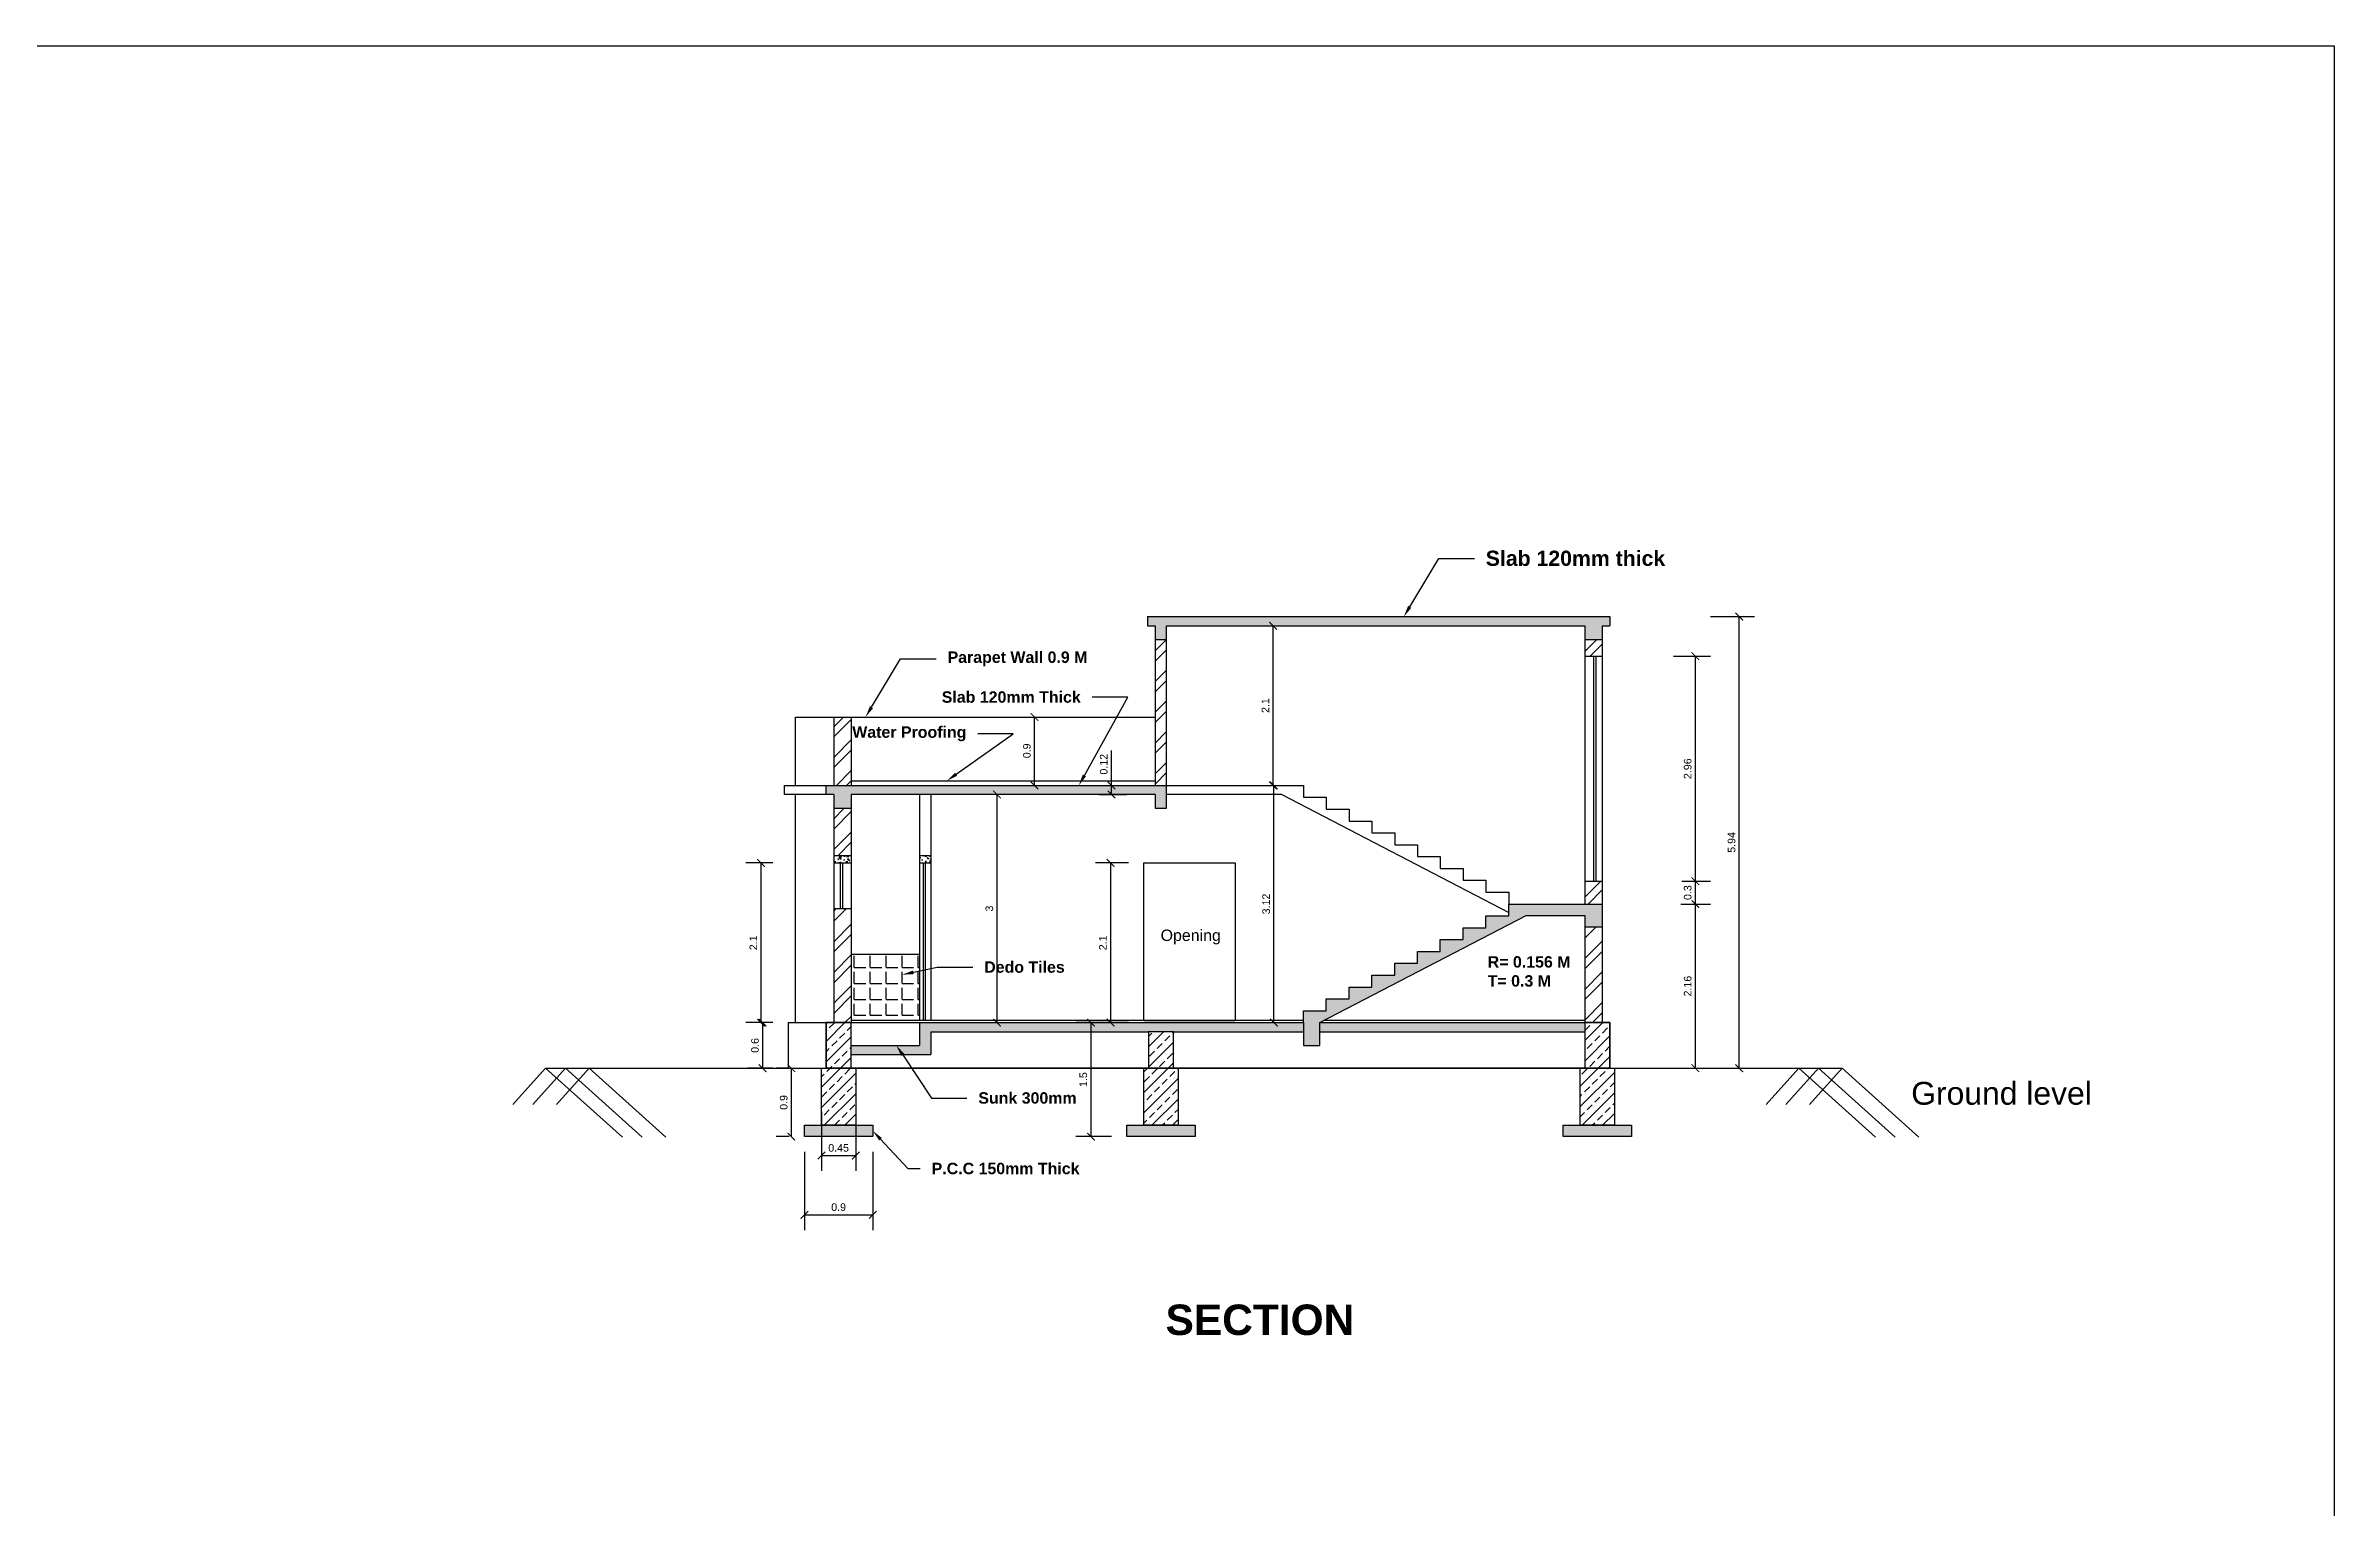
# Model space of a CAD drawing. Header units: metres. Extents: x 2284.8 to 2377.4, y 1186.1 to 1224.6.
# Drawn here: x 2314.95 to 2345.05, y 1205.36 to 1224.58 of the extents above; entities that cross this region are included whole.
import ezdxf
from ezdxf import colors
from ezdxf.entities.mleader import LeaderData, LeaderLine
from ezdxf.math import Vec2, Vec3

# ---------------------------------------------------------------- set-up
doc = ezdxf.new("R2010")
doc.units = ezdxf.units.M
doc.header["$LTSCALE"] = 0.03
doc.layers.add('WALL', color=7, linetype='Continuous', lineweight=30, plot=False)
doc.styles.get("Standard").update_dxf_attribs({"font": 'arial.ttf'})
doc.dimstyles.new('SECTIONf ISO-25', dxfattribs={"dimtxt": 0.1, "dimasz": 0.1, "dimexe": 0.2, "dimexo": 0.2, "dimgap": 0.05, "dimtad": 1, "dimzin": 9, "dimdsep": 46, "dimtxsty": 'Standard', "dimblk": 'ARCHTICK', "dimcen": 2.5, "dimclrd": 253, "dimclrt": 254, "dimadec": 0, "dimazin": 0, "dimtfac": 1, "dimtmove": 0, "dimatfit": 3, "dimfxl": 1, "dimarcsym": 0})

# ---------------------------------------------------------------- blocks, each defined once
blk = doc.blocks.new('_ArchTick')
at = {"color": 0, "linetype": 'ByBlock', "lineweight": 25, "const_width": 0.15}
blk.add_lwpolyline([(-0.5, -0.5), (0.5, 0.5)], dxfattribs=at)
blk = doc.blocks.new('*D11')
at = {"layer": 'Defpoints', "color": 0, "linetype": 'Continuous', "lineweight": 30, "transparency": 16777216}
for p in [(2327.18, 1215.752), (2327.957, 1215.752), (2327.18, 1214.852)]:
    blk.add_point(p, dxfattribs=at)
at = {"layer": 'WALL', "color": 0, "linetype": 'Continuous', "lineweight": -2, "transparency": 16777216}
for p, q in [((2327.38, 1215.752), (2328.157, 1215.752)), ((2327.38, 1214.852), (2328.157, 1214.852))]:
    blk.add_line(p, q, dxfattribs=at)
at = {"layer": 'WALL', "color": 253, "linetype": 'Continuous', "lineweight": -2, "transparency": 16777216}
blk.add_line((2327.957, 1214.852), (2327.957, 1215.752), dxfattribs=at)
at = {"layer": 'WALL', "color": 253, "linetype": 'Continuous', "lineweight": -2, "transparency": 16777216, "xscale": 0.1, "yscale": 0.1, "zscale": 0.1}
for p, rotation in [((2327.957, 1215.752), 90), ((2327.957, 1214.852), 270)]:
    blk.add_blockref('_ArchTick', p, dxfattribs=dict(at, rotation=rotation))
at = {"layer": 'WALL', "color": 254, "linetype": 'Continuous', "transparency": 16777216, "insert": (2327.856, 1215.307), "char_height": 0.1, "attachment_point": 5, "rotation": 90}
blk.add_mtext('0.9', dxfattribs=at)
blk = doc.blocks.new('*D12')
at = {"layer": 'Defpoints', "color": 0, "linetype": 'Continuous', "lineweight": 30, "transparency": 16777216}
for p in [(2327.464, 1214.732), (2327.464, 1214.732), (2327.464, 1211.732)]:
    blk.add_point(p, dxfattribs=at)
at = {"layer": 'WALL', "color": 253, "linetype": 'Continuous', "lineweight": -2, "transparency": 16777216}
blk.add_line((2327.464, 1211.732), (2327.464, 1214.732), dxfattribs=at)
at = {"layer": 'WALL', "color": 253, "linetype": 'Continuous', "lineweight": -2, "transparency": 16777216, "xscale": 0.1, "yscale": 0.1, "zscale": 0.1}
for p, rotation in [((2327.464, 1214.732), 90), ((2327.464, 1211.732), 270)]:
    blk.add_blockref('_ArchTick', p, dxfattribs=dict(at, rotation=rotation))
at = {"layer": 'WALL', "color": 254, "linetype": 'Continuous', "transparency": 16777216, "insert": (2327.363, 1213.232), "char_height": 0.1, "attachment_point": 5, "rotation": 90}
blk.add_mtext('3', dxfattribs=at)
blk = doc.blocks.new('*D13')
at = {"layer": 'Defpoints', "color": 0, "linetype": 'Continuous', "lineweight": 30, "transparency": 16777216}
for p in [(2331.105, 1214.852), (2331.105, 1214.852), (2331.105, 1211.732)]:
    blk.add_point(p, dxfattribs=at)
at = {"layer": 'WALL', "color": 253, "linetype": 'Continuous', "lineweight": -2, "transparency": 16777216}
blk.add_line((2331.105, 1211.732), (2331.105, 1214.852), dxfattribs=at)
at = {"layer": 'WALL', "color": 253, "linetype": 'Continuous', "lineweight": -2, "transparency": 16777216, "xscale": 0.1, "yscale": 0.1, "zscale": 0.1}
for p, rotation in [((2331.105, 1214.852), 90), ((2331.105, 1211.732), 270)]:
    blk.add_blockref('_ArchTick', p, dxfattribs=dict(at, rotation=rotation))
at = {"layer": 'WALL', "color": 254, "linetype": 'Continuous', "transparency": 16777216, "insert": (2331.004, 1213.292), "char_height": 0.1, "attachment_point": 5, "rotation": 90}
blk.add_mtext('3.12', dxfattribs=at)
blk = doc.blocks.new('*D14')
at = {"layer": 'Defpoints', "color": 0, "linetype": 'Continuous', "lineweight": 30, "transparency": 16777216}
for p in [(2328.605, 1214.852), (2328.605, 1214.732), (2328.969, 1214.852)]:
    blk.add_point(p, dxfattribs=at)
at = {"layer": 'WALL', "color": 253, "linetype": 'Continuous', "lineweight": -2, "transparency": 16777216}
for p, q in [((2328.969, 1214.852), (2328.969, 1215.311)), ((2328.969, 1214.732), (2328.969, 1214.852))]:
    blk.add_line(p, q, dxfattribs=at)
at = {"layer": 'WALL', "color": 0, "linetype": 'Continuous', "lineweight": -2, "transparency": 16777216}
for p, q in [((2328.805, 1214.852), (2329.169, 1214.852)), ((2328.805, 1214.732), (2329.169, 1214.732))]:
    blk.add_line(p, q, dxfattribs=at)
at = {"layer": 'WALL', "color": 253, "linetype": 'Continuous', "lineweight": -2, "transparency": 16777216, "xscale": 0.1, "yscale": 0.1, "zscale": 0.1}
for p, rotation in [((2328.969, 1214.852), 90), ((2328.969, 1214.732), 270)]:
    blk.add_blockref('_ArchTick', p, dxfattribs=dict(at, rotation=rotation))
at = {"layer": 'WALL', "color": 254, "linetype": 'Continuous', "transparency": 16777216, "insert": (2328.868, 1215.131), "char_height": 0.1, "attachment_point": 5, "rotation": 90}
blk.add_mtext('0.12', dxfattribs=at)
blk = doc.blocks.new('*D15')
at = {"layer": 'Defpoints', "color": 0, "linetype": 'Continuous', "lineweight": 30, "transparency": 16777216}
for p in [(2324.381, 1211.732), (2324.715, 1211.732), (2324.715, 1211.132)]:
    blk.add_point(p, dxfattribs=at)
at = {"layer": 'WALL', "color": 0, "linetype": 'Continuous', "lineweight": -2, "transparency": 16777216}
for p, q in [((2324.515, 1211.732), (2324.181, 1211.732)), ((2324.515, 1211.132), (2324.181, 1211.132))]:
    blk.add_line(p, q, dxfattribs=at)
at = {"layer": 'WALL', "color": 253, "linetype": 'Continuous', "lineweight": -2, "transparency": 16777216}
blk.add_line((2324.381, 1211.132), (2324.381, 1211.732), dxfattribs=at)
at = {"layer": 'WALL', "color": 253, "linetype": 'Continuous', "lineweight": -2, "transparency": 16777216, "xscale": 0.1, "yscale": 0.1, "zscale": 0.1}
for p, rotation in [((2324.381, 1211.732), 90), ((2324.381, 1211.132), 270)]:
    blk.add_blockref('_ArchTick', p, dxfattribs=dict(at, rotation=rotation))
at = {"layer": 'WALL', "color": 254, "linetype": 'Continuous', "transparency": 16777216, "insert": (2324.28, 1211.432), "char_height": 0.1, "attachment_point": 5, "rotation": 90}
blk.add_mtext('0.6', dxfattribs=at)
blk = doc.blocks.new('*D16')
at = {"layer": 'Defpoints', "color": 0, "linetype": 'Continuous', "lineweight": 30, "transparency": 16777216}
for p in [(2324.759, 1211.132), (2324.93, 1211.132), (2324.93, 1210.232)]:
    blk.add_point(p, dxfattribs=at)
at = {"layer": 'WALL', "color": 0, "linetype": 'Continuous', "lineweight": -2, "transparency": 16777216}
for p, q in [((2324.73, 1211.132), (2324.559, 1211.132)), ((2324.73, 1210.232), (2324.559, 1210.232))]:
    blk.add_line(p, q, dxfattribs=at)
at = {"layer": 'WALL', "color": 253, "linetype": 'Continuous', "lineweight": -2, "transparency": 16777216}
blk.add_line((2324.759, 1210.232), (2324.759, 1211.132), dxfattribs=at)
at = {"layer": 'WALL', "color": 253, "linetype": 'Continuous', "lineweight": -2, "transparency": 16777216, "xscale": 0.1, "yscale": 0.1, "zscale": 0.1}
for p, rotation in [((2324.759, 1211.132), 90), ((2324.759, 1210.232), 270)]:
    blk.add_blockref('_ArchTick', p, dxfattribs=dict(at, rotation=rotation))
at = {"layer": 'WALL', "color": 254, "linetype": 'Continuous', "transparency": 16777216, "insert": (2324.658, 1210.682), "char_height": 0.1, "attachment_point": 5, "rotation": 90}
blk.add_mtext('0.9', dxfattribs=at)
blk = doc.blocks.new('*D17')
at = {"layer": 'Defpoints', "color": 0, "linetype": 'Continuous', "lineweight": 30, "transparency": 16777216}
for p in [(2324.93, 1210.232), (2325.83, 1210.232), (2325.83, 1209.203)]:
    blk.add_point(p, dxfattribs=at)
at = {"layer": 'WALL', "color": 0, "linetype": 'Continuous', "lineweight": -2, "transparency": 16777216}
for p, q in [((2324.93, 1210.032), (2324.93, 1209.003)), ((2325.83, 1210.032), (2325.83, 1209.003))]:
    blk.add_line(p, q, dxfattribs=at)
at = {"layer": 'WALL', "color": 253, "linetype": 'Continuous', "lineweight": -2, "transparency": 16777216}
blk.add_line((2324.93, 1209.203), (2325.83, 1209.203), dxfattribs=at)
at = {"layer": 'WALL', "color": 253, "linetype": 'Continuous', "lineweight": -2, "transparency": 16777216, "xscale": 0.1, "yscale": 0.1, "zscale": 0.1, "rotation": 180}
blk.add_blockref('_ArchTick', (2324.93, 1209.203), dxfattribs=at)
at = {"layer": 'WALL', "color": 253, "linetype": 'Continuous', "lineweight": -2, "transparency": 16777216, "xscale": 0.1, "yscale": 0.1, "zscale": 0.1}
blk.add_blockref('_ArchTick', (2325.83, 1209.203), dxfattribs=at)
at = {"layer": 'WALL', "color": 254, "linetype": 'Continuous', "transparency": 16777216, "insert": (2325.38, 1209.304), "char_height": 0.1, "attachment_point": 5}
blk.add_mtext('0.9', dxfattribs=at)
blk = doc.blocks.new('*D18')
at = {"color": 0, "linetype": 'Continuous', "lineweight": -2, "transparency": 16777216}
for p, q in [((2325.155, 1210.557), (2325.155, 1209.783)), ((2325.605, 1210.557), (2325.605, 1209.783))]:
    blk.add_line(p, q, dxfattribs=at)
at = {"color": 253, "linetype": 'Continuous', "lineweight": -2, "transparency": 16777216}
blk.add_line((2325.155, 1209.983), (2325.605, 1209.983), dxfattribs=at)
at = {"layer": 'Defpoints', "color": 0, "linetype": 'Continuous', "lineweight": 30, "transparency": 16777216}
for p in [(2325.155, 1210.757), (2325.605, 1210.757), (2325.605, 1209.983)]:
    blk.add_point(p, dxfattribs=at)
at = {"color": 253, "linetype": 'Continuous', "lineweight": -2, "transparency": 16777216, "xscale": 0.1, "yscale": 0.1, "zscale": 0.1, "rotation": 180}
blk.add_blockref('_ArchTick', (2325.155, 1209.983), dxfattribs=at)
at = {"color": 253, "linetype": 'Continuous', "lineweight": -2, "transparency": 16777216, "xscale": 0.1, "yscale": 0.1, "zscale": 0.1}
blk.add_blockref('_ArchTick', (2325.605, 1209.983), dxfattribs=at)
at = {"color": 254, "linetype": 'Continuous', "lineweight": -2, "transparency": 16777216, "insert": (2325.38, 1210.084), "char_height": 0.1, "attachment_point": 5}
blk.add_mtext('0.45', dxfattribs=at)
blk = doc.blocks.new('*D19')
at = {"color": 0, "linetype": 'Continuous', "lineweight": -2, "transparency": 16777216}
for p, q in [((2324.515, 1213.832), (2324.159, 1213.832)), ((2324.515, 1211.732), (2324.159, 1211.732))]:
    blk.add_line(p, q, dxfattribs=at)
at = {"color": 253, "linetype": 'Continuous', "lineweight": -2, "transparency": 16777216}
blk.add_line((2324.359, 1211.732), (2324.359, 1213.832), dxfattribs=at)
at = {"layer": 'Defpoints', "color": 0, "linetype": 'Continuous', "lineweight": 30, "transparency": 16777216}
for p in [(2324.359, 1213.832), (2324.715, 1213.832), (2324.715, 1211.732)]:
    blk.add_point(p, dxfattribs=at)
at = {"color": 253, "linetype": 'Continuous', "lineweight": -2, "transparency": 16777216, "xscale": 0.1, "yscale": 0.1, "zscale": 0.1}
for p, rotation in [((2324.359, 1213.832), 90), ((2324.359, 1211.732), 270)]:
    blk.add_blockref('_ArchTick', p, dxfattribs=dict(at, rotation=rotation))
at = {"color": 254, "linetype": 'Continuous', "lineweight": -2, "transparency": 16777216, "insert": (2324.258, 1212.782), "char_height": 0.1, "attachment_point": 5, "rotation": 90}
blk.add_mtext('2.1', dxfattribs=at)
blk = doc.blocks.new('*D20')
at = {"color": 0, "linetype": 'Continuous', "lineweight": -2, "transparency": 16777216}
for p, q in [((2330.795, 1216.952), (2331.295, 1216.952)), ((2330.795, 1214.852), (2331.295, 1214.852))]:
    blk.add_line(p, q, dxfattribs=at)
at = {"color": 253, "linetype": 'Continuous', "lineweight": -2, "transparency": 16777216}
blk.add_line((2331.095, 1214.852), (2331.095, 1216.952), dxfattribs=at)
at = {"layer": 'Defpoints', "color": 0, "linetype": 'Continuous', "lineweight": 30, "transparency": 16777216}
for p in [(2330.595, 1216.952), (2331.095, 1216.952), (2330.595, 1214.852)]:
    blk.add_point(p, dxfattribs=at)
at = {"color": 253, "linetype": 'Continuous', "lineweight": -2, "transparency": 16777216, "xscale": 0.1, "yscale": 0.1, "zscale": 0.1}
for p, rotation in [((2331.095, 1216.952), 90), ((2331.095, 1214.852), 270)]:
    blk.add_blockref('_ArchTick', p, dxfattribs=dict(at, rotation=rotation))
at = {"color": 254, "linetype": 'Continuous', "lineweight": 30, "transparency": 16777216, "insert": (2330.995, 1215.902), "char_height": 0.1, "attachment_point": 5, "rotation": 90}
blk.add_mtext('2.1', dxfattribs=at)
blk = doc.blocks.new('*D21')
at = {"color": 0, "linetype": 'Continuous', "lineweight": -2, "transparency": 16777216}
for p, q in [((2329.195, 1213.832), (2328.757, 1213.832)), ((2329.195, 1211.732), (2328.757, 1211.732))]:
    blk.add_line(p, q, dxfattribs=at)
at = {"color": 253, "linetype": 'Continuous', "lineweight": -2, "transparency": 16777216}
blk.add_line((2328.957, 1213.832), (2328.957, 1211.732), dxfattribs=at)
at = {"layer": 'Defpoints', "color": 0, "linetype": 'Continuous', "lineweight": 30, "transparency": 16777216}
for p in [(2329.395, 1213.832), (2328.957, 1211.732), (2329.395, 1211.732)]:
    blk.add_point(p, dxfattribs=at)
at = {"color": 253, "linetype": 'Continuous', "lineweight": -2, "transparency": 16777216, "xscale": 0.1, "yscale": 0.1, "zscale": 0.1}
for p, rotation in [((2328.957, 1213.832), 90), ((2328.957, 1211.732), 270)]:
    blk.add_blockref('_ArchTick', p, dxfattribs=dict(at, rotation=rotation))
at = {"color": 254, "linetype": 'Continuous', "lineweight": 30, "transparency": 16777216, "insert": (2328.856, 1212.782), "char_height": 0.1, "attachment_point": 5, "rotation": 90}
blk.add_mtext('2.1', dxfattribs=at)
blk = doc.blocks.new('*D22')
at = {"color": 0, "linetype": 'Continuous', "lineweight": -2, "transparency": 16777216}
for p, q in [((2328.97, 1211.732), (2328.5, 1211.732)), ((2328.97, 1210.232), (2328.5, 1210.232))]:
    blk.add_line(p, q, dxfattribs=at)
at = {"color": 253, "linetype": 'Continuous', "lineweight": -2, "transparency": 16777216}
blk.add_line((2328.7, 1210.232), (2328.7, 1211.732), dxfattribs=at)
at = {"layer": 'Defpoints', "color": 0, "linetype": 'Continuous', "lineweight": 30, "transparency": 16777216}
for p in [(2328.7, 1211.732), (2329.17, 1211.732), (2329.17, 1210.232)]:
    blk.add_point(p, dxfattribs=at)
at = {"color": 253, "linetype": 'Continuous', "lineweight": -2, "transparency": 16777216, "xscale": 0.1, "yscale": 0.1, "zscale": 0.1}
for p, rotation in [((2328.7, 1211.732), 90), ((2328.7, 1210.232), 270)]:
    blk.add_blockref('_ArchTick', p, dxfattribs=dict(at, rotation=rotation))
at = {"color": 254, "linetype": 'Continuous', "lineweight": 30, "transparency": 16777216, "insert": (2328.599, 1210.982), "char_height": 0.1, "attachment_point": 5, "rotation": 90}
blk.add_mtext('1.5', dxfattribs=at)
blk = doc.blocks.new('*D23')
at = {"color": 0, "linetype": 'Continuous', "lineweight": -2, "transparency": 16777216}
for p, q in [((2336.46, 1213.292), (2336.85, 1213.292)), ((2336.46, 1211.132), (2336.85, 1211.132))]:
    blk.add_line(p, q, dxfattribs=at)
at = {"color": 253, "linetype": 'Continuous', "lineweight": -2, "transparency": 16777216}
blk.add_line((2336.65, 1211.132), (2336.65, 1213.292), dxfattribs=at)
at = {"layer": 'Defpoints', "color": 0, "linetype": 'Continuous', "lineweight": 30, "transparency": 16777216}
for p in [(2336.26, 1213.292), (2336.65, 1213.292), (2336.26, 1211.132)]:
    blk.add_point(p, dxfattribs=at)
at = {"color": 253, "linetype": 'Continuous', "lineweight": -2, "transparency": 16777216, "xscale": 0.1, "yscale": 0.1, "zscale": 0.1}
for p, rotation in [((2336.65, 1213.292), 90), ((2336.65, 1211.132), 270)]:
    blk.add_blockref('_ArchTick', p, dxfattribs=dict(at, rotation=rotation))
at = {"color": 254, "linetype": 'Continuous', "lineweight": 30, "transparency": 16777216, "insert": (2336.549, 1212.212), "char_height": 0.1, "attachment_point": 5, "rotation": 90}
blk.add_mtext('2.16', dxfattribs=at)
blk = doc.blocks.new('*D24')
at = {"color": 0, "linetype": 'Continuous', "lineweight": -2, "transparency": 16777216}
for p, q in [((2336.85, 1217.072), (2337.427, 1217.072)), ((2336.85, 1211.132), (2337.427, 1211.132))]:
    blk.add_line(p, q, dxfattribs=at)
at = {"color": 253, "linetype": 'Continuous', "lineweight": -2, "transparency": 16777216}
blk.add_line((2337.227, 1211.132), (2337.227, 1217.072), dxfattribs=at)
at = {"layer": 'Defpoints', "color": 0, "linetype": 'Continuous', "lineweight": 30, "transparency": 16777216}
for p in [(2336.65, 1217.072), (2337.227, 1217.072), (2336.65, 1211.132)]:
    blk.add_point(p, dxfattribs=at)
at = {"color": 253, "linetype": 'Continuous', "lineweight": -2, "transparency": 16777216, "xscale": 0.1, "yscale": 0.1, "zscale": 0.1}
for p, rotation in [((2337.227, 1217.072), 90), ((2337.227, 1211.132), 270)]:
    blk.add_blockref('_ArchTick', p, dxfattribs=dict(at, rotation=rotation))
at = {"color": 254, "linetype": 'Continuous', "lineweight": 30, "transparency": 16777216, "insert": (2337.126, 1214.102), "char_height": 0.1, "attachment_point": 5, "rotation": 90}
blk.add_mtext('5.94', dxfattribs=at)
blk = doc.blocks.new('*D25')
at = {"color": 253, "linetype": 'Continuous', "lineweight": -2, "transparency": 16777216}
blk.add_line((2336.65, 1213.292), (2336.65, 1213.592), dxfattribs=at)
at = {"color": 0, "linetype": 'Continuous', "lineweight": -2, "transparency": 16777216}
for p, q in [((2336.837, 1213.592), (2336.85, 1213.592)), ((2336.46, 1213.292), (2336.85, 1213.292))]:
    blk.add_line(p, q, dxfattribs=at)
at = {"layer": 'Defpoints', "color": 0, "linetype": 'Continuous', "lineweight": 30, "transparency": 16777216}
for p in [(2336.637, 1213.592), (2336.65, 1213.592), (2336.26, 1213.292)]:
    blk.add_point(p, dxfattribs=at)
at = {"color": 253, "linetype": 'Continuous', "lineweight": -2, "transparency": 16777216, "xscale": 0.1, "yscale": 0.1, "zscale": 0.1}
for p, rotation in [((2336.65, 1213.592), 90), ((2336.65, 1213.292), 270)]:
    blk.add_blockref('_ArchTick', p, dxfattribs=dict(at, rotation=rotation))
at = {"color": 254, "linetype": 'Continuous', "lineweight": 30, "transparency": 16777216, "insert": (2336.549, 1213.442), "char_height": 0.1, "attachment_point": 5, "rotation": 90}
blk.add_mtext('0.3', dxfattribs=at)
blk = doc.blocks.new('*D26')
at = {"color": 0, "linetype": 'Continuous', "lineweight": -2, "transparency": 16777216}
for p, q in [((2336.362, 1216.552), (2336.85, 1216.552)), ((2336.472, 1213.592), (2336.85, 1213.592))]:
    blk.add_line(p, q, dxfattribs=at)
at = {"color": 253, "linetype": 'Continuous', "lineweight": -2, "transparency": 16777216}
blk.add_line((2336.65, 1213.592), (2336.65, 1216.552), dxfattribs=at)
at = {"layer": 'Defpoints', "color": 0, "linetype": 'Continuous', "lineweight": 30, "transparency": 16777216}
for p in [(2336.162, 1216.552), (2336.65, 1216.552), (2336.272, 1213.592)]:
    blk.add_point(p, dxfattribs=at)
at = {"color": 253, "linetype": 'Continuous', "lineweight": -2, "transparency": 16777216, "xscale": 0.1, "yscale": 0.1, "zscale": 0.1}
for p, rotation in [((2336.65, 1216.552), 90), ((2336.65, 1213.592), 270)]:
    blk.add_blockref('_ArchTick', p, dxfattribs=dict(at, rotation=rotation))
at = {"color": 254, "linetype": 'Continuous', "lineweight": 30, "transparency": 16777216, "insert": (2336.549, 1215.072), "char_height": 0.1, "attachment_point": 5, "rotation": 90}
blk.add_mtext('2.96', dxfattribs=at)

msp = doc.modelspace()

# ---------------------------------------------------------------- hatches: boundary and pattern name
at = {"layer": 'WALL', "linetype": 'Continuous'}
h = msp.add_hatch(dxfattribs=at)
h.set_pattern_fill('AR-CONC', scale=0.0009)
h.paths.add_polyline_path([(2325.83, 1210.382), (2324.93, 1210.382), (2324.93, 1210.232), (2325.83, 1210.232)])
h.paths.add_polyline_path([(2330.07, 1210.382), (2329.17, 1210.382), (2329.17, 1210.232), (2330.07, 1210.232)])
h.paths.add_polyline_path([(2335.81, 1210.382), (2334.91, 1210.382), (2334.91, 1210.232), (2335.81, 1210.232)])
h.paths.add_polyline_path([(2335.425, 1213.292), (2335.195, 1213.292), (2335.195, 1212.992), (2335.425, 1212.992)])
h.paths.add_polyline_path([(2335.525, 1217.072), (2329.445, 1217.072), (2329.445, 1216.952), (2329.545, 1216.952), (2329.545, 1216.772), (2329.695, 1216.772), (2329.695, 1216.952), (2335.195, 1216.952), (2335.195, 1216.772), (2335.425, 1216.772), (2335.425, 1216.952), (2335.525, 1216.952)])
h.paths.add_polyline_path([(2329.695, 1214.852), (2325.215, 1214.852), (2325.215, 1214.732), (2325.315, 1214.732), (2325.315, 1214.552), (2325.545, 1214.552), (2325.545, 1214.732), (2329.545, 1214.732), (2329.545, 1214.552), (2329.695, 1214.552), (2329.695, 1214.732)])
h.paths.add_polyline_path([(2331.495, 1211.732), (2326.445, 1211.732), (2326.445, 1211.432), (2325.545, 1211.432), (2325.545, 1211.312), (2326.595, 1211.312), (2326.595, 1211.612), (2329.455, 1211.612), (2329.785, 1211.612), (2331.495, 1211.612)])
h.paths.add_polyline_path([(2335.195, 1211.732), (2331.712, 1211.732), (2331.712, 1211.612), (2335.195, 1211.612)], flags=17)
h.paths.add_polyline_path([(2331.712, 1211.732), (2334.423, 1213.142), (2335.195, 1213.142), (2335.195, 1213.292), (2334.195, 1213.292), (2334.195, 1213.136), (2333.895, 1213.136), (2333.895, 1212.98), (2333.595, 1212.98), (2333.595, 1212.824), (2333.295, 1212.824), (2333.295, 1212.668), (2332.995, 1212.668), (2332.995, 1212.512), (2332.695, 1212.512), (2332.695, 1212.356), (2332.395, 1212.356), (2332.395, 1212.2), (2332.095, 1212.2), (2332.095, 1212.044), (2331.795, 1212.044), (2331.795, 1211.888), (2331.495, 1211.888), (2331.495, 1211.732), (2331.495, 1211.612), (2331.495, 1211.432), (2331.712, 1211.432)])
at = {"layer": 'WALL', "linetype": 'Continuous', "true_color": 0x939598}
h = msp.add_hatch(dxfattribs=at)
h.set_pattern_fill('ANSI32', color=252, scale=0.03)
h.paths.add_polyline_path([(2325.545, 1214.552), (2325.315, 1214.552), (2325.315, 1213.932), (2325.545, 1213.932)])
h.paths.add_polyline_path([(2325.545, 1213.232), (2325.315, 1213.232), (2325.315, 1211.732), (2325.545, 1211.732)])
h.paths.add_polyline_path([(2335.425, 1216.772), (2335.195, 1216.772), (2335.195, 1216.552), (2335.425, 1216.552)])
h.paths.add_polyline_path([(2335.425, 1213.592), (2335.195, 1213.592), (2335.195, 1213.292), (2335.425, 1213.292)])
h.paths.add_polyline_path([(2335.425, 1212.992), (2335.195, 1212.992), (2335.195, 1211.732), (2335.425, 1211.732)])
h.paths.add_polyline_path([(2325.545, 1215.752), (2325.315, 1215.752), (2325.315, 1214.852), (2325.545, 1214.852)])
h.paths.add_polyline_path([(2329.695, 1216.772), (2329.545, 1216.772), (2329.545, 1214.852), (2329.695, 1214.852)])
at = {"layer": 'WALL', "linetype": 'Continuous'}
h = msp.add_hatch(dxfattribs=at)
h.set_pattern_fill('AR-CONC', scale=0.0008)
h.paths.add_polyline_path([(2326.595, 1213.932), (2326.445, 1213.932), (2326.445, 1213.832), (2326.595, 1213.832)])
h.paths.add_polyline_path([(2325.545, 1213.932), (2325.315, 1213.932), (2325.315, 1213.832), (2325.545, 1213.832)])
at = {"layer": 'WALL', "linetype": 'Continuous', "true_color": 0xf8d731}
h = msp.add_hatch(dxfattribs=at)
h.set_pattern_fill('ANGLE', color=40, scale=0.03)
h.set_pattern_definition([(0, (0, 0), (0, 0.20955), [0.1524, -0.05715]), (90, (0, 0), (-0.20955, 1e-17), [0.1524, -0.05715])])
h.paths.add_polyline_path([(2326.445, 1212.632), (2325.545, 1212.632), (2325.545, 1211.762), (2326.445, 1211.762)])
at = {"layer": 'WALL', "linetype": 'Continuous'}
h = msp.add_hatch(dxfattribs=at)
h.set_pattern_fill('ANSI33', color=256, scale=0.03)
h.paths.add_polyline_path([(2325.545, 1211.732), (2325.215, 1211.732), (2325.215, 1211.132), (2325.545, 1211.132)])
h.paths.add_polyline_path([(2325.605, 1211.132), (2325.155, 1211.132), (2325.155, 1210.382), (2325.605, 1210.382)])
h.paths.add_polyline_path([(2329.845, 1211.132), (2329.395, 1211.132), (2329.395, 1210.382), (2329.845, 1210.382)])
h.paths.add_polyline_path([(2329.785, 1211.612), (2329.455, 1211.612), (2329.455, 1211.132), (2329.785, 1211.132)])
h.paths.add_polyline_path([(2335.585, 1211.132), (2335.135, 1211.132), (2335.135, 1210.382), (2335.585, 1210.382)])
h.paths.add_polyline_path([(2335.525, 1211.732), (2335.195, 1211.732), (2335.195, 1211.132), (2335.525, 1211.132)])

# ---------------------------------------------------------------- linework, layer by layer
at = {"color": 143, "linetype": 'Continuous', "true_color": 0x7aafdf}
for p, q in [((2335.195, 1216.552), (2335.425, 1216.552)), ((2335.195, 1213.592), (2335.425, 1213.592))]:
    msp.add_line(p, q, dxfattribs=at)
at = {"color": 3, "linetype": 'Continuous'}
for p, q in [((2331.209, 1214.732), (2334.195, 1213.179)), ((2334.195, 1213.448), (2334.195, 1213.292)), ((2334.195, 1213.136), (2334.195, 1213.292)), ((2334.195, 1213.292), (2335.425, 1213.292)), ((2334.195, 1213.292), (2335.425, 1213.292)), ((2331.712, 1211.732), (2334.423, 1213.142)), ((2334.423, 1213.142), (2335.195, 1213.142)), ((2335.195, 1212.992), (2335.425, 1212.992)), ((2331.495, 1211.732), (2331.495, 1211.432)), ((2331.712, 1211.432), (2331.712, 1211.732)), ((2331.495, 1211.432), (2331.712, 1211.432))]:
    msp.add_line(p, q, dxfattribs=at)
at = {"linetype": 'Continuous'}
for p, q in [((2321.526, 1211.132), (2321.096, 1210.654)), ((2321.787, 1211.132), (2321.357, 1210.654)), ((2321.526, 1211.132), (2322.535, 1210.225)), ((2322.1, 1211.132), (2321.669, 1210.654)), ((2321.787, 1211.132), (2322.795, 1210.225)), ((2322.1, 1211.132), (2323.108, 1210.225)), ((2338.009, 1211.132), (2337.579, 1210.654)), ((2338.27, 1211.132), (2337.84, 1210.654)), ((2338.009, 1211.132), (2339.018, 1210.225)), ((2338.583, 1211.132), (2338.152, 1210.654)), ((2338.27, 1211.132), (2339.278, 1210.225)), ((2338.583, 1211.132), (2339.591, 1210.225))]:
    msp.add_line(p, q, dxfattribs=at)
at = {"color": 7, "linetype": 'Continuous', "lineweight": 25, "true_color": 0xffffff}
msp.add_line((2321.526, 1211.132), (2338.583, 1211.132), dxfattribs=at)
at = {"color": 7, "linetype": 'Continuous', "true_color": 0xffffff}
msp.add_lwpolyline([(2284.848, 1224.582), (2345.054, 1224.582), (2345.054, 1186.132), (2284.848, 1186.132)], close=True, dxfattribs=at)
at = {"color": 3, "linetype": 'Continuous'}
for points in [[(2331.495, 1214.852), (2331.495, 1214.696), (2331.795, 1214.696)], [(2331.795, 1214.696), (2331.795, 1214.54), (2332.095, 1214.54)], [(2332.095, 1214.54), (2332.095, 1214.384), (2332.395, 1214.384)], [(2332.395, 1214.384), (2332.395, 1214.228), (2332.695, 1214.228)], [(2332.695, 1214.228), (2332.695, 1214.072), (2332.995, 1214.072)], [(2332.995, 1214.072), (2332.995, 1213.916), (2333.295, 1213.916)], [(2333.295, 1213.916), (2333.295, 1213.76), (2333.595, 1213.76)], [(2333.595, 1213.76), (2333.595, 1213.604), (2333.895, 1213.604)], [(2333.895, 1213.604), (2333.895, 1213.448), (2334.195, 1213.448)], [(2333.595, 1212.824), (2333.595, 1212.98), (2333.895, 1212.98)], [(2333.895, 1212.98), (2333.895, 1213.136), (2334.195, 1213.136)], [(2332.995, 1212.512), (2332.995, 1212.668), (2333.295, 1212.668)], [(2333.295, 1212.668), (2333.295, 1212.824), (2333.595, 1212.824)], [(2332.395, 1212.2), (2332.395, 1212.356), (2332.695, 1212.356)], [(2332.695, 1212.356), (2332.695, 1212.512), (2332.995, 1212.512)], [(2331.795, 1211.888), (2331.795, 1212.044), (2332.095, 1212.044)], [(2332.095, 1212.044), (2332.095, 1212.2), (2332.395, 1212.2)], [(2331.495, 1211.732), (2331.495, 1211.888), (2331.795, 1211.888)]]:
    msp.add_lwpolyline(points, dxfattribs=at)
at = {"layer": 'Defpoints', "color": 143, "linetype": 'Continuous', "true_color": 0x7aafdf}
for p, q in [((2335.31, 1216.552), (2335.31, 1213.592)), ((2335.34, 1216.552), (2335.34, 1213.592))]:
    msp.add_line(p, q, dxfattribs=at)
at = {"layer": 'WALL', "linetype": 'Continuous'}
for p, q in [((2329.445, 1217.072), (2335.525, 1217.072)), ((2329.445, 1217.072), (2329.445, 1216.952)), ((2335.525, 1217.072), (2335.525, 1216.952)), ((2329.445, 1216.952), (2329.545, 1216.952)), ((2329.545, 1216.952), (2329.545, 1214.852)), ((2329.545, 1216.772), (2329.695, 1216.772)), ((2329.695, 1216.952), (2335.195, 1216.952)), ((2329.695, 1214.732), (2329.695, 1216.952)), ((2335.195, 1216.952), (2335.195, 1213.292)), ((2335.195, 1216.772), (2335.425, 1216.772)), ((2335.425, 1216.952), (2335.425, 1214.852)), ((2335.425, 1216.952), (2335.525, 1216.952)), ((2324.815, 1215.752), (2329.545, 1215.752)), ((2325.315, 1215.752), (2325.315, 1214.852)), ((2325.545, 1215.752), (2325.545, 1214.852)), ((2324.665, 1214.852), (2329.695, 1214.852)), ((2324.665, 1214.852), (2324.665, 1214.732)), ((2325.315, 1214.732), (2324.665, 1214.732)), ((2325.215, 1214.732), (2325.215, 1214.852)), ((2325.315, 1214.732), (2325.315, 1211.732)), ((2325.545, 1214.912), (2329.545, 1214.912)), ((2329.545, 1214.732), (2325.545, 1214.732)), ((2325.545, 1214.732), (2325.545, 1211.732)), ((2326.445, 1214.732), (2326.445, 1211.762)), ((2326.595, 1214.732), (2326.595, 1211.762)), ((2329.545, 1214.732), (2329.545, 1214.552)), ((2329.695, 1214.852), (2331.495, 1214.852)), ((2329.695, 1214.552), (2329.695, 1214.732)), ((2331.209, 1214.732), (2329.695, 1214.732)), ((2335.195, 1214.732), (2335.195, 1213.292)), ((2335.425, 1214.852), (2335.425, 1211.732)), ((2325.315, 1214.552), (2325.545, 1214.552)), ((2329.545, 1214.552), (2329.695, 1214.552)), ((2329.545, 1214.552), (2329.695, 1214.552)), ((2325.315, 1213.932), (2325.545, 1213.932)), ((2325.315, 1213.832), (2325.545, 1213.832)), ((2326.445, 1213.932), (2326.595, 1213.932)), ((2326.445, 1213.832), (2326.595, 1213.832)), ((2325.315, 1213.232), (2325.545, 1213.232)), ((2335.195, 1213.142), (2335.195, 1211.732)), ((2325.545, 1212.632), (2326.445, 1212.632)), ((2324.715, 1211.732), (2331.495, 1211.732)), ((2325.215, 1211.732), (2325.545, 1211.732)), ((2325.215, 1211.132), (2325.215, 1211.732)), ((2325.545, 1211.762), (2331.495, 1211.762)), ((2326.445, 1211.732), (2326.445, 1211.432)), ((2331.712, 1211.732), (2335.525, 1211.732)), ((2331.77, 1211.762), (2335.195, 1211.762)), ((2335.525, 1211.732), (2335.525, 1211.132)), ((2325.545, 1211.432), (2326.445, 1211.432)), ((2326.595, 1211.612), (2329.455, 1211.612)), ((2326.595, 1211.612), (2326.595, 1211.312)), ((2329.785, 1211.612), (2331.495, 1211.612)), ((2331.712, 1211.612), (2335.195, 1211.612)), ((2335.525, 1211.132), (2325.215, 1211.132)), ((2325.545, 1211.312), (2326.595, 1211.312))]:
    msp.add_line(p, q, dxfattribs=at)
at = {"layer": 'WALL', "color": 7, "linetype": 'Continuous', "true_color": 0xffffff}
for p, q in [((2324.815, 1214.852), (2324.815, 1215.752)), ((2324.815, 1211.732), (2324.815, 1214.732)), ((2324.715, 1211.732), (2324.715, 1211.132))]:
    msp.add_line(p, q, dxfattribs=at)
at = {"layer": 'WALL', "color": 253, "linetype": 'Continuous', "lineweight": 25, "true_color": 0x9898cc}
for p, q in [((2325.4, 1213.832), (2325.4, 1213.232)), ((2325.43, 1213.832), (2325.43, 1213.232)), ((2326.49, 1213.832), (2326.49, 1211.762)), ((2326.52, 1213.832), (2326.52, 1211.762))]:
    msp.add_line(p, q, dxfattribs=at)
at = {"layer": 'WALL', "linetype": 'Continuous'}
for points in [[(2329.395, 1211.762), (2329.395, 1213.832), (2330.595, 1213.832), (2330.595, 1211.762)], [(2330.595, 1211.732), (2329.395, 1211.732)]]:
    msp.add_lwpolyline(points, dxfattribs=at)
at = {"layer": 'WALL', "color": 240, "linetype": 'Continuous', "lineweight": 30, "true_color": 0xed1f24}
for points in [[(2325.545, 1211.732), (2325.215, 1211.732), (2325.215, 1211.132), (2325.545, 1211.132)], [(2335.525, 1211.732), (2335.195, 1211.732), (2335.195, 1211.132), (2335.525, 1211.132)], [(2329.785, 1211.612), (2329.455, 1211.612), (2329.455, 1211.132), (2329.785, 1211.132)], [(2325.155, 1211.132), (2325.605, 1211.132), (2325.605, 1210.382), (2325.155, 1210.382)], [(2329.395, 1211.132), (2329.845, 1211.132), (2329.845, 1210.382), (2329.395, 1210.382)], [(2335.135, 1211.132), (2335.585, 1211.132), (2335.585, 1210.382), (2335.135, 1210.382)], [(2324.93, 1210.382), (2325.83, 1210.382), (2325.83, 1210.232), (2324.93, 1210.232)], [(2329.17, 1210.382), (2330.07, 1210.382), (2330.07, 1210.232), (2329.17, 1210.232)], [(2334.91, 1210.382), (2335.81, 1210.382), (2335.81, 1210.232), (2334.91, 1210.232)]]:
    msp.add_lwpolyline(points, close=True, dxfattribs=at)

# ---------------------------------------------------------------- texts
at = {"color": 3, "linetype": 'Continuous', "lineweight": 25, "attachment_point": 2}
for s, insert, char_height, width in [('Opening', (2330.012, 1212.956), 0.15, 1.86362), ('Ground level', (2340.677, 1210.952), 0.3, 2.54933)]:
    msp.add_mtext(s, dxfattribs=dict(at, insert=insert, char_height=char_height, width=width))
at = {"color": 3, "linetype": 'Continuous', "lineweight": 25, "attachment_point": 1}
for s, insert, char_height in [('{\\fArial|b1|i0|c0|p34;R= 0.156 M\\PT= 0.3 M}', (2333.918, 1212.606), 0.15), ('\\pxqc;{\\fArial|b1|i0|c0|p34;SECTION}', (2328.901, 1208.023), 0.4)]:
    msp.add_mtext_dynamic_manual_height_columns(s, width=4.04205, gutter_width=0, heights=[0.875], dxfattribs=dict(at, insert=insert, char_height=char_height))

# ---------------------------------------------------------------- dimensions: what is measured, and where the dimension line sits
at = {"color": 85, "linetype": 'Continuous', "lineweight": 30, "true_color": 0x58ba48}
for base, p1, p2, picture, middle in [((2337.227, 1217.072), (2336.65, 1211.132), (2336.65, 1217.072), '*D24', (2337.126, 1214.102)), ((2336.65, 1213.292), (2336.26, 1211.132), (2336.26, 1213.292), '*D23', (2336.549, 1212.212))]:
    dim = msp.add_linear_dim(base=base, p1=p1, p2=p2, angle=90, dimstyle='SECTIONf ISO-25', dxfattribs=at)
    dim.commit()
    dim.dimension.update_dxf_attribs({"geometry": picture, "text_midpoint": middle})
at = {"linetype": 'Continuous', "lineweight": 30}
for base, p1, p2, picture, middle in [((2331.095, 1216.952), (2330.595, 1214.852), (2330.595, 1216.952), '*D20', (2330.995, 1215.902)), ((2328.957, 1211.732), (2329.395, 1213.832), (2329.395, 1211.732), '*D21', (2328.856, 1212.782)), ((2328.7, 1211.732), (2329.17, 1210.232), (2329.17, 1211.732), '*D22', (2328.599, 1210.982))]:
    dim = msp.add_linear_dim(base=base, p1=p1, p2=p2, angle=90, dimstyle='SECTIONf ISO-25', dxfattribs=at)
    dim.commit()
    dim.dimension.update_dxf_attribs({"geometry": picture, "text_midpoint": middle})
at = {"color": 85, "linetype": 'Continuous', "lineweight": 30, "true_color": 0x58ba48}
for base, p1, p2, picture, middle in [((2336.65, 1216.552), (2336.272, 1213.592), (2336.162, 1216.552), '*D26', (2336.549, 1215.072)), ((2336.65, 1213.592), (2336.26, 1213.292), (2336.637, 1213.592), '*D25', (2336.549, 1213.442))]:
    dim = msp.add_linear_dim(base=base, p1=p1, p2=p2, angle=90, dimstyle='SECTIONf ISO-25', override={"dimtmove": 1}, dxfattribs=at)
    dim.commit()
    dim.dimension.update_dxf_attribs({"geometry": picture, "text_midpoint": middle})
at = {"linetype": 'Continuous', "lineweight": -2}
dim = msp.add_linear_dim(base=(2324.359, 1213.832), p1=(2324.715, 1211.732), p2=(2324.715, 1213.832), angle=90, dimstyle='SECTIONf ISO-25', dxfattribs=at)
dim.commit()
dim.dimension.update_dxf_attribs({"geometry": '*D19', "text_midpoint": (2324.258, 1212.782)})
dim = msp.add_linear_dim(base=(2325.605, 1209.983), p1=(2325.155, 1210.757), p2=(2325.605, 1210.757), dimstyle='SECTIONf ISO-25', dxfattribs=at)
dim.commit()
dim.dimension.update_dxf_attribs({"geometry": '*D18', "text_midpoint": (2325.38, 1210.084)})
at = {"layer": 'WALL', "linetype": 'Continuous'}
dim = msp.add_linear_dim(base=(2327.957, 1215.752), p1=(2327.18, 1214.852), p2=(2327.18, 1215.752), angle=90, dimstyle='SECTIONf ISO-25', dxfattribs=at)
dim.commit()
dim.dimension.update_dxf_attribs({"geometry": '*D11', "text_midpoint": (2327.957, 1215.307), "dimtype": 160})
for base, p1, p2, picture, middle in [((2328.969, 1214.852), (2328.605, 1214.732), (2328.605, 1214.852), '*D14', (2328.868, 1215.131)), ((2327.464, 1214.732), (2327.464, 1211.732), (2327.464, 1214.732), '*D12', (2327.363, 1213.232)), ((2331.105, 1214.852), (2331.105, 1211.732), (2331.105, 1214.852), '*D13', (2331.004, 1213.292)), ((2324.381, 1211.732), (2324.715, 1211.132), (2324.715, 1211.732), '*D15', (2324.28, 1211.432)), ((2324.759, 1211.132), (2324.93, 1210.232), (2324.93, 1211.132), '*D16', (2324.658, 1210.682))]:
    dim = msp.add_linear_dim(base=base, p1=p1, p2=p2, angle=90, dimstyle='SECTIONf ISO-25', dxfattribs=at)
    dim.commit()
    dim.dimension.update_dxf_attribs({"geometry": picture, "text_midpoint": middle})
dim = msp.add_linear_dim(base=(2325.83, 1209.203), p1=(2324.93, 1210.232), p2=(2325.83, 1210.232), dimstyle='SECTIONf ISO-25', dxfattribs=at)
dim.commit()
dim.dimension.update_dxf_attribs({"geometry": '*D17', "text_midpoint": (2325.38, 1209.203), "dimtype": 160})

# ---------------------------------------------------------------- leaders
at = {"color": 85, "linetype": 'Continuous', "lineweight": 30, "true_color": 0x58ba48}
ml = msp.add_multileader_mtext('Standard', dxfattribs=at)
ml.set_content('{\\fArial|b1|i0|c0|p34;Slab 120mm thick}', color=(88, 186, 72))
ml.set_leader_properties()
ml.build(insert=Vec2(0, 0))
ml.multileader.update_dxf_attribs({"dogleg_length": 1, "arrow_head_size": 0.15})
ctx = ml.context
ctx.base_point, ctx.char_height, ctx.arrow_head_size, ctx.landing_gap_size, ctx.plane_origin = Vec3(2333.743, 1217.838), 0.2, 0.15, 0.15, Vec3(2332.815, 1217.072)
notes = []
notes.append((ctx, [(0, (1, 1, 0), (2333.276, 1217.838), (1, 0), 0.468, [(0, [(2332.815, 1217.072)], 0, [])])]))
ctx.mtext.insert, ctx.mtext.flow_direction = Vec3(2333.893, 1217.94), 5
ml = msp.add_multileader_mtext('Standard', dxfattribs=at)
ml.set_content('{\\fArial|b1|i0|c0|p34;Parapet Wall 0.9 M}', color=(88, 186, 72))
ml.set_leader_properties()
ml.build(insert=Vec2(0, 0))
ml.multileader.update_dxf_attribs({"dogleg_length": 1, "arrow_head_size": 0.15})
ctx = ml.context
ctx.base_point, ctx.char_height, ctx.arrow_head_size, ctx.landing_gap_size, ctx.plane_origin = Vec3(2326.663, 1216.518), 0.15, 0.15, 0.15, Vec3(2325.735, 1215.752)
notes.append((ctx, [(0, (1, 1, 0), (2326.195, 1216.518), (1, 0), 0.468, [(0, [(2325.735, 1215.752)], 0, [])])]))
ctx.mtext.insert, ctx.mtext.flow_direction = Vec3(2326.813, 1216.614), 5
ml = msp.add_multileader_mtext('Standard', dxfattribs=at)
ml.set_content('{\\fArial|b1|i0|c0|p34;Slab 120mm Thick}', color=(88, 186, 72))
ml.set_leader_properties()
ml.build(insert=Vec2(0, 0))
ml.multileader.update_dxf_attribs({"dogleg_length": 1, "arrow_head_size": 0.15})
ctx = ml.context
ctx.base_point, ctx.char_height, ctx.arrow_head_size, ctx.landing_gap_size, ctx.plane_origin = Vec3(2326.596, 1216.013), 0.15, 0.15, 0.15, Vec3(2328.54, 1214.852)
ctx.text_align_type = 2
notes.append((ctx, [(1, (1, 1, 0), (2329.183, 1216.013), (-1, 0), 0.468, [(0, [(2328.54, 1214.852)], 0, [])])]))
ctx.mtext.insert, ctx.mtext.alignment, ctx.mtext.flow_direction = Vec3(2328.565, 1216.09), 3, 5
ml = msp.add_multileader_mtext('Standard', dxfattribs=at)
ml.set_content('{\\fArial|b1|i0|c0|p34;Water Proofing}', color=(88, 186, 72))
ml.set_leader_properties()
ml.build(insert=Vec2(0, 0))
ml.multileader.update_dxf_attribs({"dogleg_length": 1, "arrow_head_size": 0.15})
ctx = ml.context
ctx.base_point, ctx.char_height, ctx.arrow_head_size, ctx.landing_gap_size, ctx.plane_origin = Vec3(2325.423, 1215.532), 0.15, 0.15, 0.15, Vec3(2326.803, 1214.912)
ctx.text_align_type = 2
notes.append((ctx, [(1, (1, 1, 0), (2327.678, 1215.532), (-1, 0), 0.468, [(0, [(2326.803, 1214.912)], 0, [])])]))
ctx.mtext.insert, ctx.mtext.alignment, ctx.mtext.flow_direction = Vec3(2327.061, 1215.629), 3, 5
ml = msp.add_multileader_mtext('Standard', dxfattribs=at)
ml.set_content('{\\fArial|b1|i0|c0|p34;Dedo Tiles}', color=(88, 186, 72))
ml.set_leader_properties()
ml.build(insert=Vec2(0, 0))
ml.multileader.update_dxf_attribs({"dogleg_length": 1, "arrow_head_size": 0.15})
ctx = ml.context
ctx.base_point, ctx.char_height, ctx.arrow_head_size, ctx.landing_gap_size, ctx.plane_origin = Vec3(2327.145, 1212.462), 0.15, 0.15, 0.15, Vec3(2326.217, 1212.362)
notes.append((ctx, [(0, (1, 1, 0), (2326.677, 1212.462), (1, 0), 0.468, [(0, [(2326.217, 1212.362)], 0, [])])]))
ctx.mtext.insert, ctx.mtext.flow_direction = Vec3(2327.295, 1212.538), 5
ml = msp.add_multileader_mtext('Standard', dxfattribs=at)
ml.set_content('{\\fArial|b1|i0|c0|p34;Sunk 300mm}', color=(88, 186, 72))
ml.set_leader_properties()
ml.build(insert=Vec2(0, 0))
ml.multileader.update_dxf_attribs({"dogleg_length": 1, "arrow_head_size": 0.15})
ctx = ml.context
ctx.base_point, ctx.char_height, ctx.arrow_head_size, ctx.landing_gap_size, ctx.plane_origin = Vec3(2327.068, 1210.739), 0.15, 0.15, 0.15, Vec3(2326.14, 1211.432)
notes.append((ctx, [(0, (1, 1, 0), (2326.6, 1210.739), (1, 0), 0.468, [(0, [(2326.14, 1211.432)], 0, [])])]))
ctx.mtext.insert, ctx.mtext.flow_direction = Vec3(2327.218, 1210.816), 5
ml = msp.add_multileader_mtext('Standard', dxfattribs=at)
ml.set_content('{\\fArial|b1|i0|c0|p34;P.C.C 150mm Thick}', color=(88, 186, 72))
ml.set_leader_properties()
ml.build(insert=Vec2(0, 0))
ml.multileader.update_dxf_attribs({"dogleg_length": 1, "arrow_head_size": 0.15})
ctx = ml.context
ctx.base_point, ctx.char_height, ctx.arrow_head_size, ctx.landing_gap_size, ctx.plane_origin = Vec3(2326.454, 1209.812), 0.15, 0.15, 0.15, Vec3(2325.83, 1210.307)
notes.append((ctx, [(0, (1, 1, 0), (2326.29, 1209.812), (1, 0), 0.163, [(0, [(2325.83, 1210.307)], 0, [])])]))
ctx.mtext.insert, ctx.mtext.flow_direction = Vec3(2326.604, 1209.888), 5
for ctx, leaders in notes:
    for number, flags, end, landing, length, lines in leaders:
        leader = LeaderData()
        leader.index, (leader.has_last_leader_line, leader.has_dogleg_vector, leader.attachment_direction) = number, flags
        leader.last_leader_point, leader.dogleg_vector, leader.dogleg_length = Vec3(end), Vec3(landing), length
        for number, points, colour, breaks in lines:
            line = LeaderLine()
            line.index, line.vertices, line.color, line.breaks = number, Vec3.list(points), colors.encode_raw_color(colour), breaks
            leader.lines.append(line)
        ctx.leaders.append(leader)

doc.saveas('drawing.dxf')
